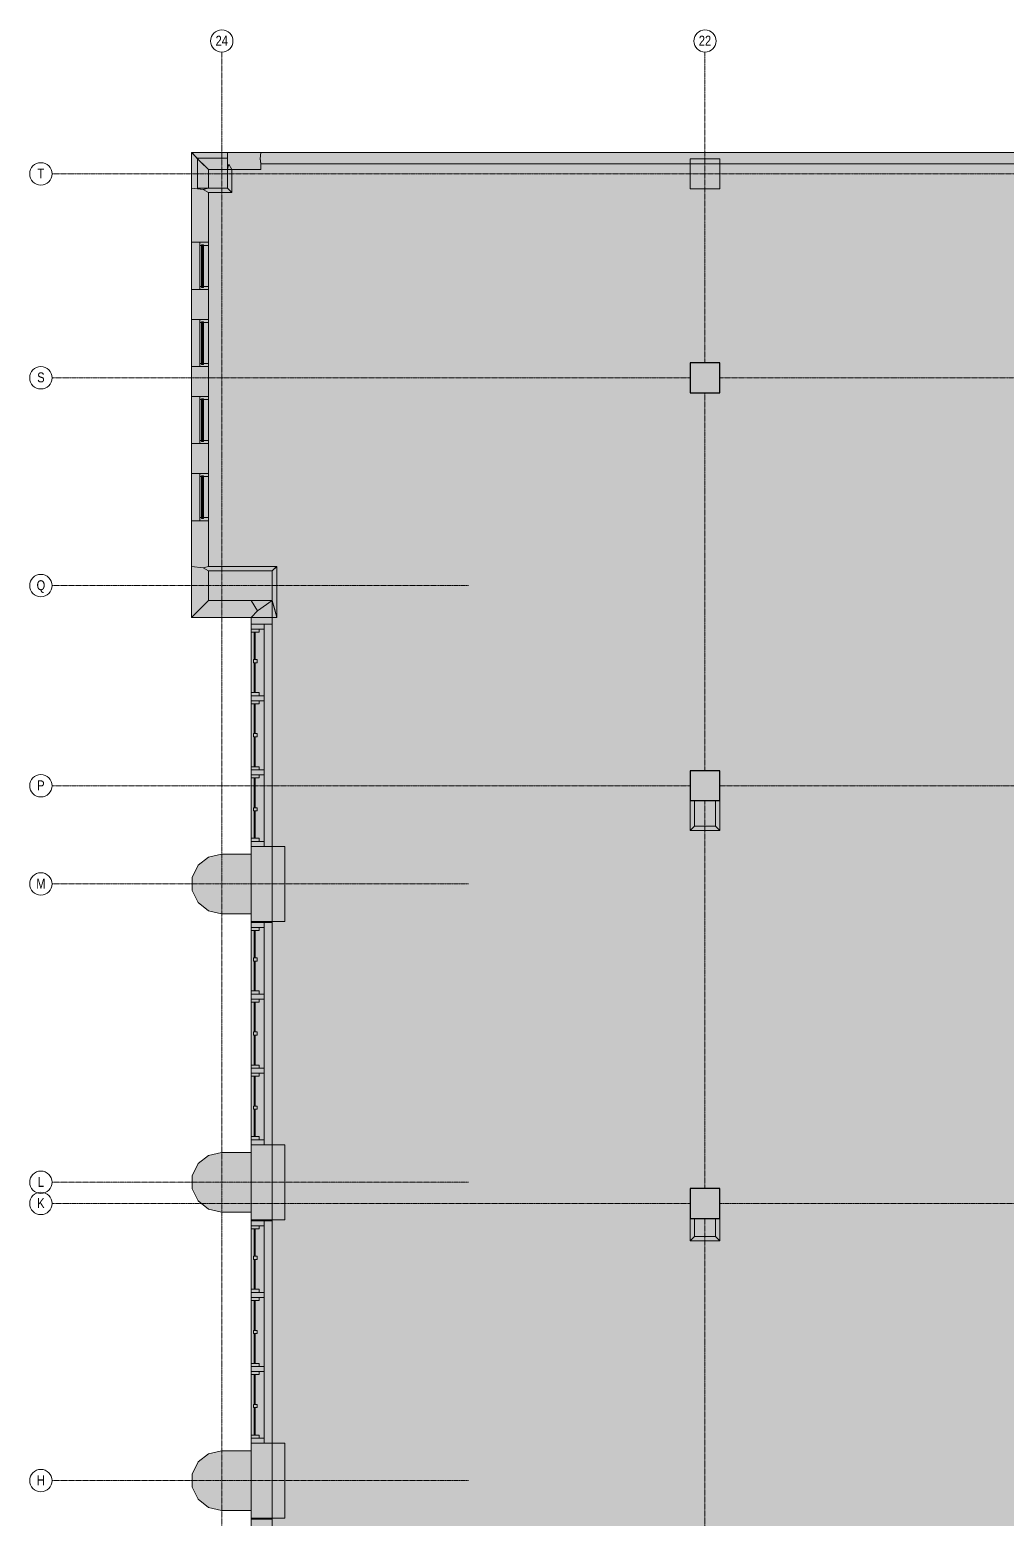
# Model space of a CAD drawing. Header units: inches. Extents: x -3744 to 107, y 238 to 2359.
# Drawn here: x -3744 to -2957, y 1162 to 2359 of the extents above; entities that cross this region are included whole.
import ezdxf

# ---------------------------------------------------------------- set-up
doc = ezdxf.new("R2010")
doc.units = ezdxf.units.IN
doc.header["$MEASUREMENT"] = 0
doc.linetypes.add('IMPORT-CENTER2 _2_', pattern=[1.125, 0.75, -0.125, 0.125, -0.125])
for name, color, linetype, lineweight in [('A-Bldg-Patt', 7, 'Continuous', 9), ('A-DETL-GENF', 92, 'Continuous', 9), ('A-DETL-THIN', 151, 'Continuous', 9), ('A-Glaz-Bldg', 7, 'Continuous', 9), ('A-Grid', 7, 'IMPORT-CENTER2 _2_', 9), ('A-Grid-Iden', 7, 'Continuous', 9), ('A-Wall-Bldg', 7, 'Continuous', 9), ('A-WALL-PATT', 111, 'Continuous', 18), ('core model_dwg', 8, 'Continuous', 9), ('S-COLS', 52, 'Continuous', 18)]:
    doc.layers.add(name, color=color, linetype=linetype, lineweight=lineweight)
doc.styles.add('Arial', font='arial.ttf', dxfattribs={"width": 0.8, "height": 8})

# ---------------------------------------------------------------- blocks, each defined once
blk = doc.blocks.new('Concrete-Rectangular-Column - 24 x 24-6974123-Level 07 CONSTRUCTION')
at = {"layer": 'S-COLS', "lineweight": 9}
blk.add_hatch(color=7, dxfattribs=at).paths.add_polyline_path([(7, -12), (12, -12), (12, 12), (-12, 12), (-12, -12)], flags=0)
at = {"layer": 'S-COLS', "color": 8, "lineweight": 30}
for p, q in [((12, 12), (-12, 12)), ((-12, 12), (-12, -12)), ((12, -12), (12, 12)), ((-12, -12), (12, -12))]:
    blk.add_line(p, q, dxfattribs=at)
blk = doc.blocks.new('core model_dwg_24_SQ_COLUMN-6996769-Level 07 CONSTRUCTION')
at = {"layer": 'A-Bldg-Patt'}
blk.add_hatch(color=256, dxfattribs=at).paths.add_polyline_path([(-12, 12), (-12, -12), (12, -12), (12, 12), (3.2, 12)], flags=0)
at = {"layer": 'A-Wall-Bldg', "flags": 128}
blk.add_lwpolyline([(-12, -12), (12, -12), (12, 12), (-12, 12)], close=True, dxfattribs=at)
blk = doc.blocks.new('core model_dwg_1300 Eye - 5th Floor-6996771-Level 07 CONSTRUCTION')
at = {"layer": 'A-Bldg-Patt'}
for points in [[(-3565.3, 1899.9), (-3548.3, 1899.9), (-3548.3, 1923.9), (-3599.7, 1923.9), (-3599.7, 1899.9), (-3567, 1899.9)], [(-3565.3, 1641.6), (-3538.3, 1641.6), (-3538.3, 1702.1), (-3565.3, 1702.1), (-3565.3, 1695.9), (-3589.3, 1695.9), (-3599.7, 1693.5), (-3608.1, 1686.9), (-3612.7, 1677.2), (-3612.7, 1666.6), (-3608.1, 1656.9), (-3599.7, 1650.3), (-3589.3, 1647.9), (-3565.3, 1647.9)], [(-3538.3, 1401.6), (-3538.3, 1462.1), (-3565.3, 1462.1), (-3565.3, 1455.9), (-3589.3, 1455.9), (-3599.7, 1453.5), (-3608.1, 1446.9), (-3612.7, 1437.2), (-3612.7, 1426.6), (-3608.1, 1416.9), (-3599.7, 1410.3), (-3589.3, 1407.9), (-3565.3, 1407.9), (-3565.3, 1401.6), (-3562.2, 1401.6)], [(-3562.2, 1161.6), (-3538.3, 1161.6), (-3538.3, 1222.1), (-3565.3, 1222.1), (-3565.3, 1215.9), (-3589.3, 1215.9), (-3599.7, 1213.5), (-3608.1, 1206.9), (-3612.7, 1197.2), (-3612.7, 1186.6), (-3608.1, 1176.9), (-3599.7, 1170.3), (-3589.3, 1167.9), (-3565.3, 1167.9), (-3565.3, 1161.6)]]:
    blk.add_hatch(color=256, dxfattribs=at).paths.add_polyline_path(points, flags=0)
at = {"layer": 'A-Glaz-Bldg'}
for p, q in [((-3613.3, 2188.1), (-3613.3, 2150.1)), ((-3604.8, 2186.1), (-3604.8, 2151.8)), ((-3604, 2186.1), (-3604, 2151.8)), ((-3599.7, 2188.1), (-3599.7, 2150.1)), ((-3599.7, 2185.6), (-3599.7, 2152.6)), ((-3613.3, 2126.1), (-3613.3, 2088.1)), ((-3604.8, 2124.1), (-3604.8, 2089.8)), ((-3604, 2124.1), (-3604, 2089.8)), ((-3599.7, 2126.1), (-3599.7, 2088.1)), ((-3599.7, 2123.6), (-3599.7, 2090.6)), ((-3613.3, 2064.1), (-3613.3, 2026.1)), ((-3604.8, 2062.1), (-3604.8, 2027.8)), ((-3604, 2062.1), (-3604, 2027.8)), ((-3599.7, 2064.1), (-3599.7, 2026.1)), ((-3599.7, 2061.6), (-3599.7, 2028.6)), ((-3613.3, 2002.1), (-3613.3, 1964.1)), ((-3604.8, 2000.1), (-3604.8, 1965.8)), ((-3604, 2000.1), (-3604, 1965.8)), ((-3599.7, 2002.1), (-3599.7, 1964.1)), ((-3599.7, 1999.6), (-3599.7, 1966.6)), ((-3565.3, 1880.9), (-3565.3, 1702.1)), ((-3548.3, 1880.9), (-3548.3, 1702.1)), ((-3565.3, 1640.9), (-3565.3, 1462.1)), ((-3548.3, 1640.9), (-3548.3, 1462.1)), ((-3565.3, 1400.9), (-3565.3, 1222.1)), ((-3548.3, 1400.9), (-3548.3, 1222.1))]:
    blk.add_line(p, q, dxfattribs=at)
at = {"layer": 'A-Glaz-Bldg', "flags": 128}
for points in [[(-3605.2, 2185.6), (-3606.7, 2185.6), (-3606.7, 2188.1), (-3599.7, 2188.1), (-3599.7, 2185.6), (-3603.7, 2185.6)], [(-3606.7, 2185.6), (-3606.7, 2152.6), (-3605.2, 2152.6)], [(-3606.7, 2152.6), (-3606.7, 2150.1), (-3599.7, 2150.1), (-3599.7, 2152.6), (-3603.7, 2152.6)], [(-3605.2, 2123.6), (-3606.7, 2123.6), (-3606.7, 2126.1), (-3599.7, 2126.1), (-3599.7, 2123.6), (-3603.7, 2123.6)], [(-3606.7, 2123.6), (-3606.7, 2090.6), (-3605.2, 2090.6)], [(-3606.7, 2090.6), (-3606.7, 2088.1), (-3599.7, 2088.1), (-3599.7, 2090.6), (-3603.7, 2090.6)], [(-3605.2, 2061.6), (-3606.7, 2061.6), (-3606.7, 2064.1), (-3599.7, 2064.1), (-3599.7, 2061.6), (-3603.7, 2061.6)], [(-3606.7, 2061.6), (-3606.7, 2028.6), (-3605.2, 2028.6)], [(-3606.7, 2028.6), (-3606.7, 2026.1), (-3599.7, 2026.1), (-3599.7, 2028.6), (-3603.7, 2028.6)], [(-3605.2, 1999.6), (-3606.7, 1999.6), (-3606.7, 2002.1), (-3599.7, 2002.1), (-3599.7, 1999.6), (-3603.7, 1999.6)], [(-3606.7, 1999.6), (-3606.7, 1966.6), (-3605.2, 1966.6)], [(-3606.7, 1966.6), (-3606.7, 1964.1), (-3599.7, 1964.1), (-3599.7, 1966.6), (-3603.7, 1966.6)]]:
    blk.add_lwpolyline(points, dxfattribs=at)
for points in [[(-3603.7, 2186.1), (-3603.7, 2151.8), (-3605.2, 2151.8), (-3605.2, 2186.1)], [(-3603.7, 2124.1), (-3603.7, 2089.8), (-3605.2, 2089.8), (-3605.2, 2124.1)], [(-3603.7, 2062.1), (-3603.7, 2027.8), (-3605.2, 2027.8), (-3605.2, 2062.1)], [(-3603.7, 2000.1), (-3603.7, 1965.8), (-3605.2, 1965.8), (-3605.2, 2000.1)], [(-3565.3, 1880.9), (-3565.3, 1876.9), (-3554.8, 1876.9), (-3554.8, 1880.9)], [(-3565.3, 1876.9), (-3565.3, 1874.4), (-3558.8, 1874.4), (-3558.8, 1876.9)], [(-3565.3, 1825.8), (-3565.3, 1874.4), (-3565.3, 1825.8), (-3558.8, 1825.8), (-3558.8, 1823.3), (-3565.3, 1823.3), (-3565.3, 1819.3), (-3554.8, 1819.3), (-3554.8, 1823.3), (-3565.3, 1823.3)], [(-3563, 1874.4), (-3563, 1852.4), (-3562, 1852.4), (-3562, 1874.4)], [(-3554.8, 1876.9), (-3554.8, 1823.3)], [(-3563.5, 1852.4), (-3563.5, 1849.9), (-3560.5, 1849.9), (-3560.5, 1852.4)], [(-3563, 1849.9), (-3563, 1825.8), (-3562, 1825.8), (-3562, 1849.9)], [(-3565.3, 1819.3), (-3565.3, 1816.8), (-3558.8, 1816.8), (-3558.8, 1819.3)], [(-3565.3, 1766.2), (-3565.3, 1816.8), (-3565.3, 1766.2), (-3558.8, 1766.2), (-3558.8, 1763.7), (-3565.3, 1763.7), (-3565.3, 1759.7), (-3554.8, 1759.7), (-3554.8, 1763.7), (-3565.3, 1763.7)], [(-3563, 1816.8), (-3563, 1792.8), (-3562, 1792.8), (-3562, 1816.8)], [(-3554.8, 1819.3), (-3554.8, 1763.7)], [(-3563.5, 1792.8), (-3563.5, 1790.3), (-3560.5, 1790.3), (-3560.5, 1792.8)], [(-3563, 1790.3), (-3563, 1766.2), (-3562, 1766.2), (-3562, 1790.3)], [(-3565.3, 1759.7), (-3565.3, 1757.2), (-3558.8, 1757.2), (-3558.8, 1759.7)], [(-3565.3, 1708.6), (-3565.3, 1757.2), (-3565.3, 1708.6), (-3558.8, 1708.6), (-3558.8, 1706.1), (-3565.3, 1706.1), (-3565.3, 1702.1), (-3554.8, 1702.1), (-3554.8, 1706.1), (-3565.3, 1706.1)], [(-3563, 1757.2), (-3563, 1733.2), (-3562, 1733.2), (-3562, 1757.2)], [(-3554.8, 1759.7), (-3554.8, 1706.1)], [(-3563.5, 1733.2), (-3563.5, 1730.7), (-3560.5, 1730.7), (-3560.5, 1733.2)], [(-3563, 1730.7), (-3563, 1708.6), (-3562, 1708.6), (-3562, 1730.7)], [(-3565.3, 1640.9), (-3565.3, 1636.9), (-3554.8, 1636.9), (-3554.8, 1640.9)], [(-3565.3, 1636.9), (-3565.3, 1634.4), (-3558.8, 1634.4), (-3558.8, 1636.9)], [(-3565.3, 1585.8), (-3558.8, 1585.8), (-3558.8, 1583.3), (-3565.3, 1583.3), (-3565.3, 1579.3), (-3554.8, 1579.3), (-3554.8, 1583.3), (-3565.3, 1583.3), (-3565.3, 1585.8), (-3565.3, 1634.4)], [(-3563, 1634.4), (-3563, 1612.4), (-3562, 1612.4), (-3562, 1634.4)], [(-3554.8, 1636.9), (-3554.8, 1583.3)], [(-3563.5, 1612.4), (-3563.5, 1609.9), (-3560.5, 1609.9), (-3560.5, 1612.4)], [(-3563, 1609.9), (-3563, 1585.8), (-3562, 1585.8), (-3562, 1609.9)], [(-3565.3, 1579.3), (-3565.3, 1576.8), (-3558.8, 1576.8), (-3558.8, 1579.3)], [(-3565.3, 1526.2), (-3565.3, 1576.8), (-3565.3, 1526.2), (-3558.8, 1526.2), (-3558.8, 1523.7), (-3565.3, 1523.7), (-3565.3, 1519.7), (-3554.8, 1519.7), (-3554.8, 1523.7), (-3565.3, 1523.7)], [(-3563, 1576.8), (-3563, 1552.8), (-3562, 1552.8), (-3562, 1576.8)], [(-3554.8, 1579.3), (-3554.8, 1523.7)], [(-3563.5, 1552.8), (-3563.5, 1550.3), (-3560.5, 1550.3), (-3560.5, 1552.8)], [(-3563, 1550.3), (-3563, 1526.2), (-3562, 1526.2), (-3562, 1550.3)], [(-3565.3, 1519.7), (-3565.3, 1517.2), (-3558.8, 1517.2), (-3558.8, 1519.7)], [(-3565.3, 1468.6), (-3565.3, 1517.2), (-3565.3, 1468.6), (-3558.8, 1468.6), (-3558.8, 1466.1), (-3565.3, 1466.1), (-3565.3, 1462.1), (-3554.8, 1462.1), (-3554.8, 1466.1), (-3565.3, 1466.1)], [(-3563, 1517.2), (-3563, 1493.2), (-3562, 1493.2), (-3562, 1517.2)], [(-3554.8, 1519.7), (-3554.8, 1466.1)], [(-3563.5, 1493.2), (-3563.5, 1490.7), (-3560.5, 1490.7), (-3560.5, 1493.2)], [(-3563, 1490.7), (-3563, 1468.6), (-3562, 1468.6), (-3562, 1490.7)], [(-3565.3, 1400.9), (-3565.3, 1396.9), (-3554.8, 1396.9), (-3554.8, 1400.9)], [(-3565.3, 1396.9), (-3565.3, 1394.4), (-3558.8, 1394.4), (-3558.8, 1396.9)], [(-3565.3, 1345.8), (-3558.8, 1345.8), (-3558.8, 1343.3), (-3565.3, 1343.3), (-3565.3, 1339.3), (-3554.8, 1339.3), (-3554.8, 1343.3), (-3565.3, 1343.3), (-3565.3, 1345.8), (-3565.3, 1394.4)], [(-3563, 1394.4), (-3563, 1372.4), (-3562, 1372.4), (-3562, 1394.4)], [(-3554.8, 1396.9), (-3554.8, 1343.3)], [(-3563.5, 1372.4), (-3563.5, 1369.9), (-3560.5, 1369.9), (-3560.5, 1372.4)], [(-3563, 1369.9), (-3563, 1345.8), (-3562, 1345.8), (-3562, 1369.9)], [(-3565.3, 1339.3), (-3565.3, 1336.8), (-3558.8, 1336.8), (-3558.8, 1339.3)], [(-3565.3, 1286.2), (-3565.3, 1336.8), (-3565.3, 1286.2), (-3558.8, 1286.2), (-3558.8, 1283.7), (-3565.3, 1283.7), (-3565.3, 1279.7), (-3554.8, 1279.7), (-3554.8, 1283.7), (-3565.3, 1283.7)], [(-3563, 1336.8), (-3563, 1312.8), (-3562, 1312.8), (-3562, 1336.8)], [(-3554.8, 1339.3), (-3554.8, 1283.7)], [(-3563.5, 1312.8), (-3563.5, 1310.3), (-3560.5, 1310.3), (-3560.5, 1312.8)], [(-3563, 1310.3), (-3563, 1286.2), (-3562, 1286.2), (-3562, 1310.3)], [(-3565.3, 1279.7), (-3565.3, 1277.2), (-3558.8, 1277.2), (-3558.8, 1279.7)], [(-3565.3, 1228.6), (-3565.3, 1277.2), (-3565.3, 1228.6), (-3558.8, 1228.6), (-3558.8, 1226.1), (-3565.3, 1226.1), (-3565.3, 1222.1), (-3554.8, 1222.1), (-3554.8, 1226.1), (-3565.3, 1226.1)], [(-3563, 1277.2), (-3563, 1253.2), (-3562, 1253.2), (-3562, 1277.2)], [(-3554.8, 1279.7), (-3554.8, 1226.1)], [(-3563.5, 1253.2), (-3563.5, 1250.7), (-3560.5, 1250.7), (-3560.5, 1253.2)], [(-3563, 1250.7), (-3563, 1228.6), (-3562, 1228.6), (-3562, 1250.7)]]:
    blk.add_lwpolyline(points, close=True, dxfattribs=at)
at = {"layer": 'A-Grid'}
for p, q in [((-3589, 255.7), (-3589, 2341)), ((-3200, 2091.1), (-3200, 2341)), ((89.4, 2243.1), (-3725.6, 2243.1)), ((-3212, 2079.1), (-3725.6, 2079.1)), ((-2889.7, 2079.1), (-3188, 2079.1)), ((-3200, 1762.9), (-3200, 2067.1)), ((-3390.5, 1911.9), (-3725.6, 1911.9)), ((-3212, 1750.9), (-3725.6, 1750.9)), ((-2877.7, 1750.9), (-3188, 1750.9)), ((-3200, 1426.9), (-3200, 1738.9)), ((-3390.5, 1671.9), (-3725.6, 1671.9)), ((-3390.5, 1431.9), (-3725.6, 1431.9)), ((-3212, 1414.9), (-3725.6, 1414.9)), ((-2842.7, 1414.9), (-3188, 1414.9)), ((-3200, 1042.9), (-3200, 1402.9)), ((-3390.5, 1191.9), (-3725.6, 1191.9))]:
    blk.add_line(p, q, dxfattribs=at)
at = {"layer": 'A-Grid-Iden'}
for centre in [(-3589, 2350), (-3200, 2350), (-3734.6, 2243.1), (-3734.6, 2079.1), (-3734.6, 1911.9), (-3734.6, 1750.9), (-3734.6, 1671.9), (-3734.6, 1431.9), (-3734.6, 1414.9), (-3734.6, 1191.9)]:
    blk.add_circle(centre, 9, dxfattribs=at)
at = {"layer": 'A-Wall-Bldg'}
for p, q in [((-3548.3, 1880.9), (-3548.3, 737.5)), ((-3212, 1738.9), (-3212, 1714.9)), ((-3565.3, 1695.9), (-3565.3, 1702.1)), ((-3589.3, 1695.9), (-3599.7, 1693.5)), ((-3589.3, 1695.9), (-3565.3, 1695.9)), ((-3599.7, 1650.3), (-3608.1, 1656.9)), ((-3612.7, 1426.6), (-3612.7, 1437.2)), ((-3612.7, 1426.6), (-3608.1, 1416.9)), ((-3608.1, 1416.9), (-3612.7, 1426.6)), ((-3608.1, 1416.9), (-3599.7, 1410.3)), ((-3599.7, 1410.3), (-3589.3, 1407.9)), ((-3589.3, 1407.9), (-3565.3, 1407.9)), ((-3565.3, 1407.9), (-3565.3, 1401.6)), ((-3565.3, 1401.6), (-3565.3, 1407.9)), ((-3538.3, 1401.6), (-3565.3, 1401.6)), ((-3212, 1402.9), (-3212, 1384.9)), ((-3612.7, 1186.6), (-3612.7, 1197.2)), ((-3612.7, 1186.6), (-3608.1, 1176.9)), ((-3608.1, 1176.9), (-3612.7, 1186.6)), ((-3608.1, 1176.9), (-3599.7, 1170.3)), ((-3599.7, 1170.3), (-3589.3, 1167.9)), ((-3589.3, 1167.9), (-3565.3, 1167.9)), ((-3565.3, 1167.9), (-3565.3, 1161.6)), ((-3565.3, 1161.6), (-3565.3, 1167.9))]:
    blk.add_line(p, q, dxfattribs=at)
at = {"layer": 'A-Wall-Bldg', "flags": 128}
for points in [[(-3613.3, 2260.2), (-3613.3, 2231.7), (-3613.3, 2188.1), (-3599.7, 2188.1), (-3599.7, 2228.2), (-3581, 2228.2), (-3581, 2246.6)], [(-2876.1, 2234.7), (-2889.8, 2234.7), (-2889.8, 2251.1), (-2876.1, 2251.1), (-2876.1, 2234.7), (-2876.1, 2224.7), (-2860.1, 2224.7), (-2860.1, 2234.7), (-2860.1, 2260.2), (-2889.8, 2260.2), (-3557.6, 2260.2), (-3584.5, 2260.2), (-3613, 2260.2)], [(-3584.5, 2246.6), (-3584.5, 2231.7), (-3599.7, 2231.7), (-3599.7, 2246.6), (-3584.5, 2246.6), (-3557.6, 2246.6), (-3557.6, 2251.1), (-2893.3, 2251.1), (-2893.3, 2231.2), (-2876.1, 2231.2)], [(-3565.3, 1899.9), (-3548.3, 1899.9), (-3548.3, 1880.9), (-3565.3, 1880.9), (-3565.3, 1886.3), (-3544.8, 1886.3), (-3544.8, 1927.4), (-3599.7, 1927.4), (-3599.7, 1964.1), (-3613.3, 1964.1), (-3613.3, 1927.4), (-3613.3, 1886.3), (-3565.3, 1886.3)], [(-3212, 1714.9), (-3188, 1714.9), (-3188, 1738.9)], [(-3191.5, 1738.9), (-3191.5, 1718.4), (-3208.5, 1718.4), (-3208.5, 1738.9)], [(-3538.3, 1641.6), (-3538.3, 1702.1), (-3565.3, 1702.1)], [(-3599.7, 1693.5), (-3608.1, 1686.9), (-3612.7, 1677.2)], [(-3612.7, 1677.2), (-3612.7, 1666.6), (-3608.1, 1656.9)], [(-3599.7, 1650.3), (-3589.3, 1647.9), (-3565.3, 1647.9)], [(-3565.3, 1647.9), (-3565.3, 1641.6), (-3538.3, 1641.6)], [(-3565.3, 1462.1), (-3565.3, 1455.9), (-3589.3, 1455.9)], [(-3538.3, 1462.1), (-3538.3, 1401.6), (-3565.3, 1401.6)], [(-3565.3, 1455.9), (-3565.3, 1462.1), (-3538.3, 1462.1)], [(-3538.3, 1401.6), (-3538.3, 1462.1), (-3565.3, 1462.1)], [(-3589.3, 1455.9), (-3599.7, 1453.5), (-3608.1, 1446.9), (-3612.7, 1437.2)], [(-3608.1, 1446.9), (-3599.7, 1453.5), (-3589.3, 1455.9), (-3565.3, 1455.9)], [(-3612.7, 1426.6), (-3612.7, 1437.2), (-3608.1, 1446.9)], [(-3565.3, 1407.9), (-3589.3, 1407.9), (-3599.7, 1410.3), (-3608.1, 1416.9)], [(-3212, 1384.9), (-3188, 1384.9), (-3188, 1402.9)], [(-3191.5, 1402.9), (-3191.5, 1388.4), (-3208.5, 1388.4), (-3208.5, 1402.9)], [(-3565.3, 1222.1), (-3565.3, 1215.9), (-3589.3, 1215.9)], [(-3538.3, 1222.1), (-3538.3, 1161.6), (-3565.3, 1161.6)], [(-3565.3, 1215.9), (-3565.3, 1222.1), (-3538.3, 1222.1)], [(-3538.3, 1161.6), (-3538.3, 1222.1), (-3565.3, 1222.1)], [(-3589.3, 1215.9), (-3599.7, 1213.5), (-3608.1, 1206.9), (-3612.7, 1197.2)], [(-3608.1, 1206.9), (-3599.7, 1213.5), (-3589.3, 1215.9), (-3565.3, 1215.9)], [(-3612.7, 1186.6), (-3612.7, 1197.2), (-3608.1, 1206.9)], [(-3565.3, 1167.9), (-3589.3, 1167.9), (-3599.7, 1170.3), (-3608.1, 1176.9)]]:
    blk.add_lwpolyline(points, dxfattribs=at)
for points in [[(-3599.7, 2150.1), (-3613.3, 2150.1), (-3613.3, 2126.1), (-3599.7, 2126.1)], [(-3599.7, 2088.1), (-3613.3, 2088.1), (-3613.3, 2064.1), (-3599.7, 2064.1)], [(-3599.7, 2026.1), (-3613.3, 2026.1), (-3613.3, 2002.1), (-3599.7, 2002.1)], [(-3599.7, 1923.9), (-3548.3, 1923.9), (-3548.3, 1899.9), (-3599.7, 1899.9)], [(-3548.3, 1899.9), (-3548.3, 1923.9), (-3599.7, 1923.9), (-3599.7, 1899.9)], [(-3538.3, 1702.1), (-3538.3, 1641.6), (-3565.3, 1641.6), (-3565.3, 1647.9), (-3589.3, 1647.9), (-3599.7, 1650.3), (-3608.1, 1656.9), (-3612.7, 1666.6), (-3612.7, 1677.2), (-3608.1, 1686.9), (-3599.7, 1693.5), (-3589.3, 1695.9), (-3565.3, 1695.9), (-3565.3, 1702.1)], [(-3548.3, 1702.1), (-3565.3, 1702.1), (-3565.3, 1640.9), (-3548.3, 1640.9)], [(-3548.3, 1462.1), (-3565.3, 1462.1), (-3565.3, 1400.9), (-3548.3, 1400.9)], [(-3548.3, 1222.1), (-3565.3, 1222.1), (-3565.3, 1160.9), (-3548.3, 1160.9)]]:
    blk.add_lwpolyline(points, close=True, dxfattribs=at)
at = {"layer": 'A-WALL-PATT', "color": 7, "lineweight": 9}
for p, q in [((-3613.3, 2150.1), (-3599.7, 2150.1)), ((-3599.7, 2126.1), (-3613.3, 2126.1)), ((-3613.3, 2088.1), (-3599.7, 2088.1)), ((-3599.7, 2064.1), (-3613.3, 2064.1)), ((-3613.3, 2026.1), (-3599.7, 2026.1)), ((-3599.7, 2002.1), (-3613.3, 2002.1)), ((-3565.3, 1702.1), (-3548.3, 1702.1)), ((-3548.3, 1640.9), (-3565.3, 1640.9)), ((-3565.3, 1462.1), (-3548.3, 1462.1)), ((-3548.3, 1400.9), (-3565.3, 1400.9)), ((-3565.3, 1222.1), (-3548.3, 1222.1))]:
    blk.add_line(p, q, dxfattribs=at)
at = {"layer": 'A-WALL-PATT', "color": 7, "lineweight": 9, "flags": 128}
for points in [[(-3613.3, 2260.2), (-3606.1, 2252.9), (-3603.9, 2250.8), (-3599.7, 2246.6), (-3606.1, 2252.9), (-3613, 2260.2)], [(-3557.6, 2251.1), (-3557.9, 2253.8), (-3558.1, 2255.2), (-3557.6, 2260.2), (-3558.1, 2255.2), (-3557.6, 2251.1), (-3557.6, 2246.6)], [(-3584.5, 2246.6), (-3583.3, 2250.8), (-3581, 2246.6)], [(-3599.7, 2188.1), (-3603.9, 2188.1), (-3613.3, 2188.1)], [(-3613.3, 1964.1), (-3603.9, 1964.1), (-3599.7, 1964.1)], [(-3565.3, 1886.3), (-3560.2, 1891.5), (-3548.3, 1899.9), (-3560.2, 1891.5), (-3565.3, 1886.3), (-3560.2, 1891.5), (-3565.3, 1899.9)], [(-3548.3, 1880.9), (-3560.2, 1880.9), (-3565.3, 1880.9)]]:
    blk.add_lwpolyline(points, dxfattribs=at)
for points in [[(-3584.5, 2252.9), (-3584.5, 2246.6), (-3584.5, 2251.1), (-3584.5, 2255.2), (-3584.5, 2260.2)], [(-3603.9, 2230.5), (-3599.7, 2228.2), (-3603.9, 2230.5), (-3599.7, 2231.7), (-3603.9, 2230.5), (-3606.1, 2230.8), (-3613.3, 2231.7)], [(-3583.3, 2230.5), (-3581, 2228.2), (-3583.3, 2230.5), (-3584.5, 2231.7)], [(-3603.9, 1926.2), (-3599.7, 1923.9), (-3603.9, 1926.2), (-3599.7, 1927.4), (-3603.9, 1926.2), (-3613.3, 1927.4)], [(-3546, 1926.2), (-3548.3, 1923.9), (-3544.8, 1927.4)], [(-3613.3, 1886.3), (-3608.1, 1891.5), (-3599.7, 1899.9), (-3603.9, 1895.6)], [(-3548.3, 1899.9), (-3546.1, 1891.5), (-3544.8, 1886.3)], [(-3212, 1714.9), (-3208.5, 1718.4)], [(-3188, 1714.9), (-3191.5, 1718.4)], [(-3212, 1384.9), (-3208.5, 1388.4)], [(-3188, 1384.9), (-3191.5, 1388.4)]]:
    blk.add_lwpolyline(points, close=True, dxfattribs=at)
for p, rotation in [((-3596.5, 2243.7), 180), ((-3200, 2243.2), 90)]:
    blk.add_blockref('core model_dwg_24_SQ_COLUMN-6996769-Level 07 CONSTRUCTION', p, dxfattribs=dict(rotation=rotation))
at = {"layer": 'A-Grid-Iden', "char_height": 8, "attachment_point": 2, "line_spacing_factor": 0.941778, "style": 'Arial'}
for s, insert, width in [('24', (-3589, 2354.3), 11.753), ('22', (-3200, 2354.3), 11.753), ('T', (-3734.6, 2247.4), 6.464), ('S', (-3734.6, 2083.4), 7.052), ('Q', (-3734.6, 1916.2), 8.227), ('P', (-3734.6, 1755.2), 7.052), ('M', (-3734.6, 1676.2), 8.814), ('L', (-3734.6, 1436.2), 5.876), ('K', (-3734.6, 1419.2), 7.052), ('H', (-3734.6, 1196.2), 7.639)]:
    blk.add_mtext(s, dxfattribs=dict(at, insert=insert, width=width))
blk = doc.blocks.new('core model_dwg-6996768-Level 07 CONSTRUCTION')
blk.add_blockref('core model_dwg_1300 Eye - 5th Floor-6996771-Level 07 CONSTRUCTION', (0, 0))

msp = doc.modelspace()

# ---------------------------------------------------------------- hatches: boundary and pattern name
at = {"layer": 'A-DETL-GENF'}
h = msp.add_hatch(color=9, dxfattribs=at)
h.paths.add_polyline_path([(17.53, 364.9), (17.53, 682.08), (1.53, 682.08), (1.53, 699.9), (-11.09, 699.9), (-11.09, 723.9), (1.53, 723.9), (1.53, 741.71), (17.53, 741.71), (17.53, 1043.71), (-295.09, 1043.71), (-295.09, 1026.58), (-295.24, 1026.23), (-295.59, 1026.08), (-336.59, 1026.08), (-336.59, 1010.58), (-367.41, 1010.58), (-367.41, 1041.58), (-352.09, 1041.58), (-352.09, 1083.08), (-334.47, 1083.08), (-334.47, 1325.08), (-350.47, 1325.08), (-350.47, 1342.9), (-363.09, 1342.9), (-363.09, 1366.9), (-350.47, 1366.9), (-350.47, 1384.71), (-334.47, 1384.71), (-334.47, 1685.08), (-350.47, 1685.08), (-350.47, 1702.9), (-363.09, 1702.9), (-363.09, 1726.9), (-350.47, 1726.9), (-350.47, 1744.71), (-334.47, 1744.71), (-334.47, 2045.08), (-350.47, 2045.08), (-350.47, 2067.08), (-364.09, 2067.08), (-364.09, 2080.71), (-387.53, 2080.71), (-387.53, 2096.71), (-687.9, 2096.71), (-687.9, 2080.71), (-705.72, 2080.71), (-705.72, 2068.08), (-729.72, 2068.08), (-729.72, 2080.71), (-747.53, 2080.71), (-747.53, 2096.71), (-1047.9, 2096.71), (-1047.9, 2080.71), (-1065.72, 2080.71), (-1065.72, 2068.08), (-1089.72, 2068.08), (-1089.72, 2080.71), (-1107.53, 2080.71), (-1107.53, 2096.71), (-1414.47, 2096.71), (-1414.47, 2080.71), (-1437.9, 2080.71), (-1437.9, 2061.08), (-1467.53, 2061.08), (-1467.53, 1854.9), (-2127.9, 1854.9), (-2127.9, 2061.08), (-2157.53, 2061.08), (-2157.53, 2080.71), (-2180.97, 2080.71), (-2180.97, 2096.71), (-2487.9, 2096.71), (-2487.9, 2080.71), (-2505.72, 2080.71), (-2505.72, 2068.08), (-2529.72, 2068.08), (-2529.72, 2080.71), (-2547.53, 2080.71), (-2547.53, 2096.71), (-2860.09, 2096.71), (-2860.09, 2260.21), (-3613.29, 2260.21), (-3613.29, 1886.27), (-3565.29, 1886.27), (-3565.29, 1702.15), (-3538.29, 1702.15), (-3538.29, 1641.65), (-3565.29, 1641.65), (-3565.29, 1462.15), (-3538.29, 1462.15), (-3538.29, 1401.65), (-3565.29, 1401.65), (-3565.29, 1222.15), (-3538.29, 1222.15), (-3538.29, 1161.65), (-3565.29, 1161.65), (-3565.29, 982.15), (-3538.29, 982.15), (-3538.29, 921.65), (-3565.29, 921.65), (-3565.29, 737.52), (-3613.29, 737.52), (-3613.29, 364.9), (-3212.09, 364.9), (-3212.09, 412.9), (-3027.97, 412.9), (-3027.97, 439.9), (-2967.47, 439.9), (-2967.47, 412.9), (-2787.97, 412.9), (-2787.97, 439.9), (-2727.47, 439.9), (-2727.47, 412.9), (-2547.97, 412.9), (-2547.97, 439.9), (-2487.47, 439.9), (-2487.47, 412.9), (-2307.97, 412.9), (-2307.97, 439.9), (-2247.47, 439.9), (-2247.47, 412.9), (-2067.97, 412.9), (-2067.97, 439.9), (-2007.47, 439.9), (-2007.47, 412.9), (-1827.97, 412.9), (-1827.97, 439.9), (-1767.47, 439.9), (-1767.47, 412.9), (-1587.97, 412.9), (-1587.97, 439.9), (-1527.47, 439.9), (-1527.47, 412.9), (-1347.97, 412.9), (-1347.97, 439.9), (-1287.47, 439.9), (-1287.47, 412.9), (-1107.97, 412.9), (-1107.97, 439.9), (-1047.47, 439.9), (-1047.47, 412.9), (-867.97, 412.9), (-867.97, 439.9), (-807.47, 439.9), (-807.47, 412.9), (-627.97, 412.9), (-627.97, 439.9), (-567.47, 439.9), (-567.47, 412.9), (-383.34, 412.9), (-383.34, 364.9), (13.03, 364.9)], flags=0)
h.paths.add_polyline_path([(-3608.77, 369.4), (-3608.77, 393.4), (-3584.77, 393.4), (-3584.77, 369.4)], flags=0)
h.paths.add_polyline_path([(-10.97, 376.27), (-10.97, 400.27), (13.03, 400.27), (13.03, 376.27)], flags=0)
h.paths.add_polyline_path([(-345.72, 378.52), (-369.72, 378.52), (-369.72, 429.9), (-345.72, 429.9), (-345.72, 400.27)], flags=0)
h.paths.add_polyline_path([(-3249.72, 378.52), (-3249.72, 429.9), (-3225.72, 429.9), (-3225.72, 378.52)], flags=0)
h.paths.add_polyline_path([(-3565.29, 699.9), (-3599.66, 699.9), (-3599.66, 723.9), (-3548.29, 723.9), (-3548.29, 699.9)], flags=0)
h.paths.add_polyline_path([(-369.72, 778.9), (-369.72, 802.9), (-345.72, 802.9), (-345.72, 778.9), (-354.98, 778.9)], flags=0)
h.paths.add_polyline_path([(-741.72, 778.9), (-741.72, 802.9), (-717.72, 802.9), (-717.72, 778.9)], flags=0)
h.paths.add_polyline_path([(-1069.72, 778.9), (-1077.72, 778.9), (-1077.72, 802.9), (-1053.72, 802.9), (-1053.72, 778.9)], flags=0)
h.paths.add_polyline_path([(-1297.72, 778.9), (-1321.72, 778.9), (-1321.72, 802.9), (-1297.72, 802.9)], flags=0)
h.paths.add_polyline_path([(-1569.72, 778.9), (-1569.72, 802.9), (-1545.72, 802.9), (-1545.72, 778.9)], flags=0)
h.paths.add_polyline_path([(-1785.72, 778.9), (-1809.72, 778.9), (-1809.72, 802.9), (-1785.72, 802.9)], flags=0)
h.paths.add_polyline_path([(-2025.72, 778.9), (-2049.72, 778.9), (-2049.72, 802.9), (-2025.72, 802.9)], flags=0)
h.paths.add_polyline_path([(-2297.72, 778.9), (-2297.72, 802.9), (-2273.72, 802.9), (-2273.72, 778.9)], flags=0)
h.paths.add_polyline_path([(-2541.72, 778.9), (-2541.72, 802.9), (-2517.72, 802.9), (-2517.72, 778.9), (-2529.72, 778.9)], flags=0)
h.paths.add_polyline_path([(-2853.72, 778.9), (-2877.72, 778.9), (-2877.72, 802.9), (-2853.72, 802.9)], flags=0)
h.paths.add_polyline_path([(-3187.97, 778.9), (-3211.97, 778.9), (-3211.97, 802.9), (-3187.97, 802.9)], flags=0)
h.paths.add_polyline_path([(-2736.22, 941.4), (-2877.72, 941.4), (-2877.72, 1015.27), (-2878.47, 1015.27), (-2878.47, 1016.77), (-2876.97, 1016.77), (-2876.97, 1017.27), (-2875.47, 1017.27), (-2875.47, 1016.77), (-2873.47, 1016.77), (-2873.47, 1015.27), (-2874.22, 1015.27), (-2874.22, 1012.9), (-2850.22, 1012.9), (-2850.22, 988.9), (-2874.22, 988.9), (-2874.22, 944.9), (-2748.22, 944.9), (-2748.22, 1072.9), (-2874.22, 1072.9), (-2874.22, 1054.52), (-2873.47, 1054.52), (-2873.47, 1053.02), (-2875.47, 1053.02), (-2875.47, 1052.52), (-2876.97, 1052.52), (-2876.97, 1053.02), (-2878.47, 1053.02), (-2878.47, 1054.52), (-2877.72, 1054.52), (-2877.72, 1080.9), (-2517.72, 1080.9), (-2517.72, 941.4), (-2541.72, 941.4)], flags=0)
h.paths.add_polyline_path([(-2732.38, 944.9), (-2529.72, 944.9), (-2529.72, 967.9), (-2532.47, 967.9), (-2532.47, 972.4), (-2735.97, 972.4), (-2735.97, 945.15), (-2736.22, 945.15), (-2736.22, 944.9)], flags=0)
h.paths.add_polyline_path([(-859.47, 945.15), (-859.47, 981.15), (-847.22, 981.15), (-847.22, 945.15), (-850.72, 945.15)], flags=0)
h.paths.add_polyline_path([(-1062.97, 967.9), (-1075.22, 967.9), (-1075.22, 1003.9), (-1062.97, 1003.9)], flags=0)
h.paths.add_polyline_path([(-2735.97, 975.9), (-2532.47, 975.9), (-2532.47, 1003.9), (-2529.72, 1003.9), (-2529.72, 1042.4), (-2532.47, 1042.4), (-2532.47, 1072.9), (-2735.97, 1072.9), (-2735.97, 1036.9), (-2736.22, 1036.9), (-2736.22, 981.15), (-2735.97, 981.15), (-2735.97, 976.54)], flags=0)
h.paths.add_polyline_path([(-745.22, 988.9), (-745.22, 1012.9), (-721.22, 1012.9), (-721.22, 988.9), (-741.72, 988.9)], flags=0)
h.paths.add_polyline_path([(-1321.72, 1012.9), (-1321.72, 1036.9), (-1297.72, 1036.9), (-1297.72, 1012.9)], flags=0)
h.paths.add_polyline_path([(-10.97, 1013.9), (-10.97, 1037.9), (13.03, 1037.9), (13.03, 1013.9), (-1.41, 1013.9)], flags=0)
h.paths.add_polyline_path([(-1545.72, 1018.9), (-1569.72, 1018.9), (-1569.72, 1042.9), (-1545.72, 1042.9), (-1545.72, 1036.9)], flags=0)
h.paths.add_polyline_path([(-3187.97, 1018.9), (-3211.97, 1018.9), (-3211.97, 1042.9), (-3187.97, 1042.9)], flags=0)
h.paths.add_polyline_path([(-1809.72, 1018.9), (-1809.72, 1042.9), (-1785.72, 1042.9), (-1785.72, 1018.9)], flags=0)
h.paths.add_polyline_path([(-2025.72, 1018.9), (-2049.72, 1018.9), (-2049.72, 1042.9), (-2025.72, 1042.9)], flags=0)
h.paths.add_polyline_path([(-2265.72, 1018.9), (-2289.72, 1018.9), (-2289.72, 1042.9), (-2265.72, 1042.9)], flags=0)
h.paths.add_polyline_path([(-859.47, 1036.9), (-859.47, 1072.9), (-847.22, 1072.9), (-847.22, 1036.9), (-850.72, 1036.9)], flags=0)
h.paths.add_polyline_path([(-1075.22, 1042.4), (-1075.22, 1078.4), (-1062.97, 1078.4), (-1062.97, 1042.4), (-1069.72, 1042.4)], flags=0)
h.paths.add_polyline_path([(-847.22, 1220.9), (-1077.72, 1220.9), (-1077.72, 1353.94), (-1078.47, 1353.94), (-1078.47, 1355.44), (-1076.97, 1355.44), (-1076.97, 1355.94), (-1075.47, 1355.94), (-1075.47, 1355.44), (-1068.97, 1355.44), (-1068.97, 1353.94), (-1069.72, 1353.94), (-1069.72, 1325.9), (-987.72, 1325.9), (-987.72, 1403.82), (-994.28, 1403.82), (-994.28, 1403.07), (-995.78, 1403.07), (-995.78, 1404.57), (-996.28, 1404.57), (-996.28, 1406.57), (-995.78, 1406.57), (-995.78, 1408.07), (-994.28, 1408.07), (-994.28, 1407.32), (-987.72, 1407.32), (-987.72, 1429.9), (-1051.22, 1429.9), (-1051.22, 1407.32), (-1045.65, 1407.32), (-1045.65, 1408.07), (-1044.15, 1408.07), (-1044.15, 1406.57), (-1043.65, 1406.57), (-1043.65, 1404.57), (-1044.15, 1404.57), (-1044.15, 1403.07), (-1045.65, 1403.07), (-1045.65, 1403.82), (-1069.72, 1403.82), (-1069.72, 1393.19), (-1068.97, 1393.19), (-1068.97, 1391.69), (-1075.47, 1391.69), (-1075.47, 1391.19), (-1076.97, 1391.19), (-1076.97, 1391.69), (-1078.47, 1391.69), (-1078.47, 1393.19), (-1077.72, 1393.19), (-1077.72, 1478.27), (-1078.47, 1478.27), (-1078.47, 1479.77), (-1071.97, 1479.77), (-1071.97, 1480.27), (-1070.47, 1480.27), (-1070.47, 1479.77), (-1068.97, 1479.77), (-1068.97, 1478.27), (-1069.72, 1478.27), (-1069.72, 1433.4), (-901.83, 1433.4), (-901.83, 1525.4), (-905.97, 1525.4), (-905.97, 1560.13), (-901.83, 1560.13), (-901.83, 1561.47), (-955.2, 1561.47), (-955.2, 1525.4), (-958.7, 1525.4), (-958.7, 1561.47), (-989.8, 1561.47), (-989.8, 1525.4), (-993.3, 1525.4), (-993.3, 1561.47), (-1069.72, 1561.47), (-1069.72, 1560.13), (-1062.97, 1560.13), (-1062.97, 1525.4), (-1069.72, 1525.4), (-1069.72, 1517.52), (-1068.97, 1517.52), (-1068.97, 1516.02), (-1070.47, 1516.02), (-1070.47, 1515.52), (-1071.97, 1515.52), (-1071.97, 1516.02), (-1078.47, 1516.02), (-1078.47, 1517.52), (-1077.72, 1517.52), (-1077.72, 1577.4), (-1078.08, 1577.4), (-1078.08, 1708.15), (-1077.72, 1708.15), (-1077.72, 1762.15), (-1069.72, 1762.15), (-1069.72, 1744.15), (-1062.97, 1744.15), (-1062.97, 1708.15), (-732.47, 1708.15), (-732.47, 1744.15), (-720.22, 1744.15), (-720.22, 1708.15), (-717.72, 1708.15), (-717.72, 1696.15), (-714.97, 1696.15), (-714.97, 1692.27), (-714.22, 1692.27), (-714.22, 1690.77), (-717.72, 1690.77), (-717.72, 1654.52), (-714.22, 1654.52), (-714.22, 1653.02), (-714.97, 1653.02), (-714.97, 1613.77), (-714.22, 1613.77), (-714.22, 1612.27), (-717.72, 1612.27), (-717.72, 1576.02), (-714.22, 1576.02), (-714.22, 1574.52), (-714.97, 1574.52), (-714.97, 1536.9), (-717.72, 1536.9), (-717.72, 1429.9), (-733.72, 1429.9), (-733.72, 1387.9), (-717.72, 1387.9), (-717.72, 1380.77), (-716.97, 1380.77), (-716.97, 1379.77), (-717.22, 1379.65), (-716.97, 1379.27), (-717.63, 1379.27), (-717.72, 1379.4), (-721.22, 1379.4), (-721.3, 1379.27), (-721.97, 1379.27), (-721.72, 1379.65), (-721.97, 1379.77), (-721.97, 1380.77), (-721.22, 1380.77), (-721.22, 1384.4), (-752.72, 1384.4), (-752.72, 1348.4), (-721.22, 1348.4), (-721.22, 1352.9), (-717.72, 1352.9), (-717.72, 1272.52), (-716.97, 1272.52), (-716.97, 1271.02), (-718.97, 1271.02), (-718.97, 1270.52), (-720.47, 1270.52), (-720.47, 1271.02), (-721.97, 1271.02), (-721.97, 1272.52), (-721.22, 1272.52), (-721.22, 1275.15), (-756.22, 1275.15), (-756.22, 1420.4), (-847.22, 1420.4), (-847.22, 1228.9), (-721.22, 1228.9), (-721.22, 1233.27), (-721.97, 1233.27), (-721.97, 1234.77), (-720.47, 1234.77), (-720.47, 1235.27), (-718.97, 1235.27), (-718.97, 1234.77), (-716.97, 1234.77), (-716.97, 1233.27), (-717.72, 1233.27), (-717.72, 1220.9), (-795.28, 1220.9)], flags=0)
h.paths.add_polyline_path([(-2529.72, 1220.9), (-2877.72, 1220.9), (-2877.72, 1234.27), (-2878.47, 1234.27), (-2878.47, 1235.77), (-2876.47, 1235.77), (-2876.47, 1236.27), (-2874.97, 1236.27), (-2874.97, 1235.77), (-2873.47, 1235.77), (-2873.47, 1234.27), (-2874.22, 1234.27), (-2874.22, 1228.9), (-2748.22, 1228.9), (-2748.22, 1419.9), (-2839.22, 1419.9), (-2839.22, 1275.15), (-2874.22, 1275.15), (-2874.22, 1273.52), (-2873.47, 1273.52), (-2873.47, 1272.02), (-2874.97, 1272.02), (-2874.97, 1271.52), (-2876.47, 1271.52), (-2876.47, 1272.02), (-2878.47, 1272.02), (-2878.47, 1273.52), (-2877.72, 1273.52), (-2877.72, 1352.77), (-2878.47, 1352.77), (-2878.47, 1354.27), (-2876.97, 1354.27), (-2876.97, 1354.77), (-2875.47, 1354.77), (-2875.47, 1354.27), (-2873.47, 1354.27), (-2873.47, 1352.77), (-2874.22, 1352.77), (-2874.22, 1348.4), (-2842.72, 1348.4), (-2842.72, 1384.4), (-2874.22, 1384.4), (-2874.22, 1380.02), (-2873.47, 1380.02), (-2873.47, 1378.52), (-2875.47, 1378.52), (-2875.47, 1378.02), (-2876.97, 1378.02), (-2876.97, 1378.52), (-2878.47, 1378.52), (-2878.47, 1380.02), (-2877.72, 1380.02), (-2877.72, 1387.9), (-2842.72, 1387.9), (-2842.72, 1405.9), (-2853.29, 1405.9), (-2853.29, 1423.9), (-2842.72, 1423.9), (-2842.72, 1429.9), (-2877.72, 1429.9), (-2877.72, 1573.27), (-2878.47, 1573.27), (-2878.47, 1574.77), (-2877.72, 1574.77), (-2877.72, 1611.02), (-2878.47, 1611.02), (-2878.47, 1612.52), (-2877.72, 1612.52), (-2877.72, 1652.52), (-2878.47, 1652.52), (-2878.47, 1654.02), (-2877.72, 1654.02), (-2877.72, 1690.27), (-2878.47, 1690.27), (-2878.47, 1691.77), (-2877.72, 1691.77), (-2877.72, 1788.15), (-2517.72, 1788.15), (-2517.72, 1517.52), (-2516.97, 1517.52), (-2516.97, 1516.02), (-2523.47, 1516.02), (-2523.47, 1515.52), (-2524.97, 1515.52), (-2524.97, 1516.02), (-2526.47, 1516.02), (-2526.47, 1517.52), (-2525.72, 1517.52), (-2525.72, 1521.9), (-2693.6, 1521.9), (-2693.6, 1433.4), (-2537.85, 1433.4), (-2537.85, 1473.9), (-2525.72, 1473.9), (-2525.72, 1478.27), (-2526.47, 1478.27), (-2526.47, 1479.77), (-2524.97, 1479.77), (-2524.97, 1480.27), (-2523.47, 1480.27), (-2523.47, 1479.77), (-2516.97, 1479.77), (-2516.97, 1478.27), (-2517.72, 1478.27), (-2517.72, 1394.19), (-2516.97, 1394.19), (-2516.97, 1392.69), (-2518.47, 1392.69), (-2518.47, 1392.19), (-2519.97, 1392.19), (-2519.97, 1392.69), (-2526.47, 1392.69), (-2526.47, 1394.19), (-2525.72, 1394.19), (-2525.72, 1403.82), (-2549.78, 1403.82), (-2549.78, 1403.07), (-2551.28, 1403.07), (-2551.28, 1404.57), (-2551.78, 1404.57), (-2551.78, 1406.57), (-2551.28, 1406.57), (-2551.28, 1408.07), (-2549.78, 1408.07), (-2549.78, 1407.32), (-2544.72, 1407.32), (-2544.72, 1429.4), (-2544.22, 1429.4), (-2544.22, 1429.9), (-2607.72, 1429.9), (-2607.72, 1407.32), (-2601.15, 1407.32), (-2601.15, 1408.07), (-2599.65, 1408.07), (-2599.65, 1406.57), (-2599.15, 1406.57), (-2599.15, 1404.57), (-2599.65, 1404.57), (-2599.65, 1403.07), (-2601.15, 1403.07), (-2601.15, 1403.82), (-2607.72, 1403.82), (-2607.72, 1325.9), (-2525.72, 1325.9), (-2525.72, 1354.94), (-2526.47, 1354.94), (-2526.47, 1356.44), (-2519.97, 1356.44), (-2519.97, 1356.94), (-2518.47, 1356.94), (-2518.47, 1356.44), (-2516.97, 1356.44), (-2516.97, 1354.94), (-2517.72, 1354.94), (-2517.72, 1220.9), (-2525.72, 1220.9)], flags=0)
h.paths.add_polyline_path([(-2532.47, 1228.9), (-2532.47, 1259.4), (-2525.72, 1259.4), (-2525.72, 1317.9), (-2744.72, 1317.9), (-2744.72, 1259.4), (-2735.97, 1259.4), (-2735.97, 1228.9), (-2544.74, 1228.9)], flags=0)
h.paths.add_polyline_path([(-1050.17, 1228.9), (-859.47, 1228.9), (-859.47, 1259.4), (-850.72, 1259.4), (-850.72, 1317.9), (-1069.72, 1317.9), (-1069.72, 1259.4), (-1062.97, 1259.4), (-1062.97, 1228.9)], flags=0)
h.paths.add_polyline_path([(-752.72, 1287.4), (-721.22, 1287.4), (-721.22, 1344.9), (-752.72, 1344.9), (-752.72, 1298.39)], flags=0)
h.paths.add_polyline_path([(-2852.78, 1287.4), (-2842.72, 1287.4), (-2842.72, 1344.9), (-2874.22, 1344.9), (-2874.22, 1287.4), (-2868.65, 1287.4)], flags=0)
h.paths.add_polyline_path([(-2611.22, 1325.9), (-2611.22, 1429.9), (-2711.12, 1429.9), (-2711.12, 1417.65), (-2744.72, 1417.65), (-2744.72, 1325.9), (-2612.35, 1325.9)], flags=0)
h.paths.add_polyline_path([(-891.46, 1325.9), (-850.72, 1325.9), (-850.72, 1417.65), (-884.31, 1417.65), (-884.31, 1429.9), (-984.22, 1429.9), (-984.22, 1325.9), (-901.83, 1325.9)], flags=0)
h.paths.add_polyline_path([(-720.1, 1353.9), (-721.22, 1353.9), (-721.08, 1354.02), (-721.97, 1354.02), (-721.97, 1355.02), (-719.97, 1355.02), (-719.97, 1355.52), (-718.47, 1355.52), (-718.47, 1355.02), (-716.97, 1355.02), (-716.97, 1354.02), (-717.8, 1354.02), (-717.72, 1353.9), (-719.72, 1353.9), (-719.97, 1354.02)], flags=0)
h.paths.add_polyline_path([(-752.72, 1387.9), (-737.22, 1387.9), (-737.22, 1429.9), (-752.72, 1429.9), (-752.72, 1423.9), (-742.14, 1423.9), (-742.14, 1405.9), (-752.72, 1405.9), (-752.72, 1393.22)], flags=0)
h.paths.add_polyline_path([(-1461.72, 1402.9), (-1461.72, 1426.9), (-1437.72, 1426.9), (-1437.72, 1402.9)], flags=0)
h.paths.add_polyline_path([(-1809.72, 1402.9), (-1809.72, 1426.9), (-1785.72, 1426.9), (-1785.72, 1402.9)], flags=0)
h.paths.add_polyline_path([(-2133.53, 1402.9), (-2157.53, 1402.9), (-2157.53, 1426.9), (-2133.49, 1426.9), (-2133.49, 1402.9)], flags=0)
h.paths.add_polyline_path([(-3187.97, 1402.9), (-3211.97, 1402.9), (-3211.97, 1426.9), (-3187.97, 1426.9)], flags=0)
h.paths.add_polyline_path([(-2788.72, 1423.4), (-2748.22, 1423.4), (-2748.22, 1429.9), (-2839.22, 1429.9), (-2839.22, 1423.4), (-2810.92, 1423.4)], flags=0)
h.paths.add_polyline_path([(-847.22, 1423.9), (-756.22, 1423.9), (-756.22, 1429.9), (-847.22, 1429.9), (-847.22, 1429.18)], flags=0)
h.paths.add_polyline_path([(-2526.49, 1433.4), (-2525.72, 1433.4), (-2525.72, 1470.4), (-2534.35, 1470.4), (-2534.35, 1433.4)], flags=0)
h.paths.add_polyline_path([(-2580.11, 1525.4), (-2532.47, 1525.4), (-2532.47, 1560.13), (-2525.72, 1560.13), (-2525.72, 1561.47), (-2602.12, 1561.47), (-2602.12, 1525.4)], flags=0)
h.paths.add_polyline_path([(-2612.35, 1525.4), (-2605.62, 1525.4), (-2605.62, 1561.47), (-2636.73, 1561.47), (-2636.73, 1525.4)], flags=0)
h.paths.add_polyline_path([(-2640.23, 1525.4), (-2640.23, 1561.47), (-2693.6, 1561.47), (-2693.6, 1560.13), (-2689.47, 1560.13), (-2689.47, 1525.4), (-2678.54, 1525.4)], flags=0)
h.paths.add_polyline_path([(-2636.73, 1564.97), (-2525.72, 1564.97), (-2525.72, 1577.9), (-2693.6, 1577.9), (-2693.6, 1564.97), (-2640.23, 1564.97)], flags=0)
h.paths.add_polyline_path([(-1056.93, 1564.97), (-901.83, 1564.97), (-901.83, 1577.4), (-1069.72, 1577.4), (-1069.72, 1564.97), (-1059.96, 1564.97)], flags=0)
h.paths.add_polyline_path([(-2862.97, 1708.15), (-2532.47, 1708.15), (-2532.47, 1744.15), (-2525.72, 1744.15), (-2525.72, 1776.15), (-2874.22, 1776.15), (-2874.22, 1744.15), (-2862.97, 1744.15), (-2862.97, 1735.97)], flags=0)
h.paths.add_polyline_path([(-3187.97, 1738.9), (-3211.97, 1738.9), (-3211.97, 1762.9), (-3187.97, 1762.9)], flags=0)
h.paths.add_polyline_path([(-1461.9, 1793.9), (-1461.9, 1817.9), (-1437.72, 1817.9), (-1437.72, 1793.9), (-1461.72, 1793.9)], flags=0)
h.paths.add_polyline_path([(-1809.72, 1793.9), (-1809.72, 1817.9), (-1785.72, 1817.9), (-1785.72, 1793.9)], flags=0)
h.paths.add_polyline_path([(-2133.53, 1793.9), (-2157.53, 1793.9), (-2157.53, 1817.9), (-2133.53, 1817.9)], flags=0)
h.paths.add_polyline_path([(-3599.66, 1899.9), (-3599.66, 1923.9), (-3548.29, 1923.9), (-3548.29, 1899.9), (-3567.04, 1899.9)], flags=0)
h.paths.add_polyline_path([(-2877.72, 2067.08), (-2889.66, 2067.08), (-2889.66, 2091.08), (-2865.66, 2091.08), (-2865.66, 2067.08), (-2877.11, 2067.08)], flags=0)
h.paths.add_polyline_path([(-3187.97, 2067.08), (-3211.97, 2067.08), (-3211.97, 2091.08), (-3187.97, 2091.08)], flags=0)
h.paths.add_polyline_path([(-3211.97, 2231.21), (-3211.97, 2255.21), (-3187.97, 2255.21), (-3187.97, 2231.21)], flags=0)
h.paths.add_polyline_path([(-3584.47, 2231.71), (-3608.47, 2231.71), (-3608.47, 2255.71), (-3584.47, 2255.71), (-3584.47, 2253.95)], flags=0)
h.paths.add_polyline_path([(-2889.66, 2234.71), (-2889.72, 2234.71), (-2889.72, 2258.71), (-2865.72, 2258.71), (-2865.72, 2234.71), (-2877.11, 2234.71)], flags=0)

# ---------------------------------------------------------------- linework, layer by layer
at = {"layer": 'A-DETL-THIN'}
for p, q in [((-2860.09, 2260.21), (-3613.29, 2260.21)), ((-3613.29, 2260.21), (-3613.29, 1886.27)), ((-3613.29, 1886.27), (-3565.29, 1886.27)), ((-3565.29, 1886.27), (-3565.29, 737.52))]:
    msp.add_line(p, q, dxfattribs=at)

# ---------------------------------------------------------------- block references
at = {"layer": 'core model_dwg', "color": 7}
msp.add_blockref('core model_dwg-6996768-Level 07 CONSTRUCTION', (0, 0), dxfattribs=at)
at = {"layer": 'S-COLS', "lineweight": 9}
for p in [(-3199.97, 2079.08), (-3199.97, 1750.9), (-3199.97, 1414.9)]:
    msp.add_blockref('Concrete-Rectangular-Column - 24 x 24-6974123-Level 07 CONSTRUCTION', p, dxfattribs=at)

doc.saveas('drawing.dxf')
